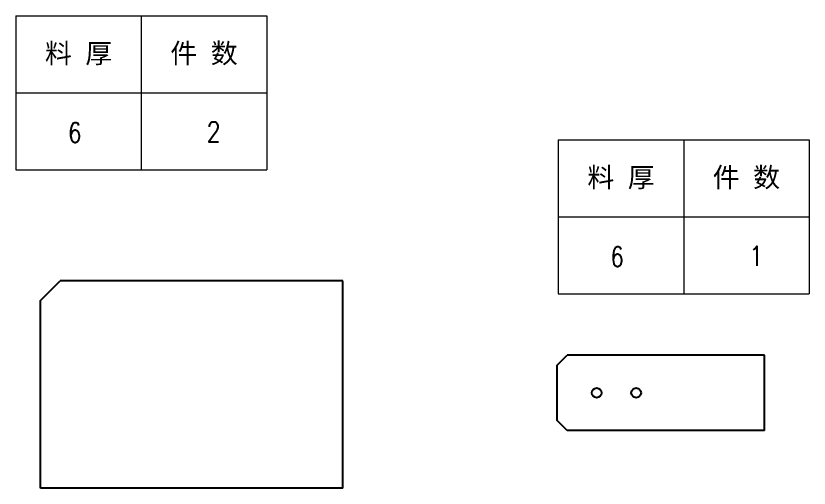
# Model space of a CAD drawing. Header units: millimetres. Extents: x 1333 to 131050, y -107161 to -5704.
# Drawn here: x 62325.7 to 62727.3, y -60194.2 to -59955.1 of the extents above; entities that cross this region are included whole.
import ezdxf
from ezdxf.enums import TextEntityAlignment as Align

# ---------------------------------------------------------------- set-up
doc = ezdxf.new("R2010")
doc.units = ezdxf.units.MM
doc.header["$LTSCALE"] = 0.5
doc.layers.add('标注线', color=3, linetype='Continuous', lineweight=18)
doc.layers.add('粗实线', color=7, linetype='Continuous', lineweight=35)
doc.styles.add('DIM', font='romans.shx', dxfattribs={"width": 0.8, "bigfont": 'bigfont.shx'})
doc.styles.get("Standard").update_dxf_attribs({"font": 'simplex.shx'})

# ---------------------------------------------------------------- blocks, each defined once
blk = doc.blocks.new('*T78')
at = {"color": 0, "linetype": 'ByBlock', "lineweight": -2, "transparency": 16777216}
for p, q in [((0, 0), (127, 0)), ((0, 0), (0, -78)), ((63.5, 0), (63.5, -78)), ((127, 0), (127, -78)), ((0, -39), (127, -39)), ((0, -78), (127, -78))]:
    blk.add_line(p, q, dxfattribs=at)
at = {"color": 0, "transparency": 16777216, "char_height": 10, "width": 60.5, "attachment_point": 5}
for s, insert in [('{\\fSimSun|b0|i0|c134|p2;料 厚}', (31.75, -19.5)), ('{\\fSimSun|b0|i0|c134|p2;件 数}', (95.25, -19.5))]:
    blk.add_mtext(s, dxfattribs=dict(at, insert=insert))
blk = doc.blocks.new('拆图参数')
blk.add_blockref('*T78', (-63.5, 78))
at = {"style": 'DIM', "width": 0.8}
blk.add_attdef('1', text='', height=10, dxfattribs=at).set_placement((36.65, 19.27), align=Align.MIDDLE_CENTER)
blk.add_attdef('6', text='', height=10, dxfattribs=at).set_placement((-37.13, 18.91), align=Align.MIDDLE_LEFT)

msp = doc.modelspace()

# ---------------------------------------------------------------- linework, layer by layer
at = {"layer": '粗实线', "lineweight": -2}
for p, q in [((62338.147, -60099.21), (62348.147, -60089.21)), ((62491.147, -60089.21), (62348.147, -60089.21)), ((62491.147, -60194.21), (62491.147, -60089.21)), ((62338.147, -60194.21), (62338.147, -60099.21)), ((62704.737, -60126.964), (62604.737, -60126.964)), ((62704.737, -60164.964), (62704.737, -60126.964)), ((62599.737, -60159.964), (62599.737, -60131.964)), ((62704.737, -60164.964), (62604.737, -60164.964)), ((62491.147, -60194.21), (62338.147, -60194.21))]:
    msp.add_line(p, q, dxfattribs=at)
at = {"layer": '粗实线', "lineweight": -2, "ltscale": 0.176777}
for p, q in [((62599.737, -60131.964), (62604.737, -60126.964)), ((62604.737, -60164.964), (62599.737, -60159.964))]:
    msp.add_line(p, q, dxfattribs=at)
at = {"layer": '粗实线', "lineweight": -2}
for centre in [(62619.737, -60145.964), (62639.737, -60145.964)]:
    msp.add_circle(centre, 2.459, dxfattribs=at)

# ---------------------------------------------------------------- block references
at = {"layer": '标注线'}
for p, values in [((62389.176, -60033.097), {'1': '2', '6': '6'}), ((62663.801, -60095.901), {'1': '1', '6': '6'})]:
    msp.add_blockref('拆图参数', p, dxfattribs=at).add_auto_attribs(values)

doc.saveas('drawing.dxf')
